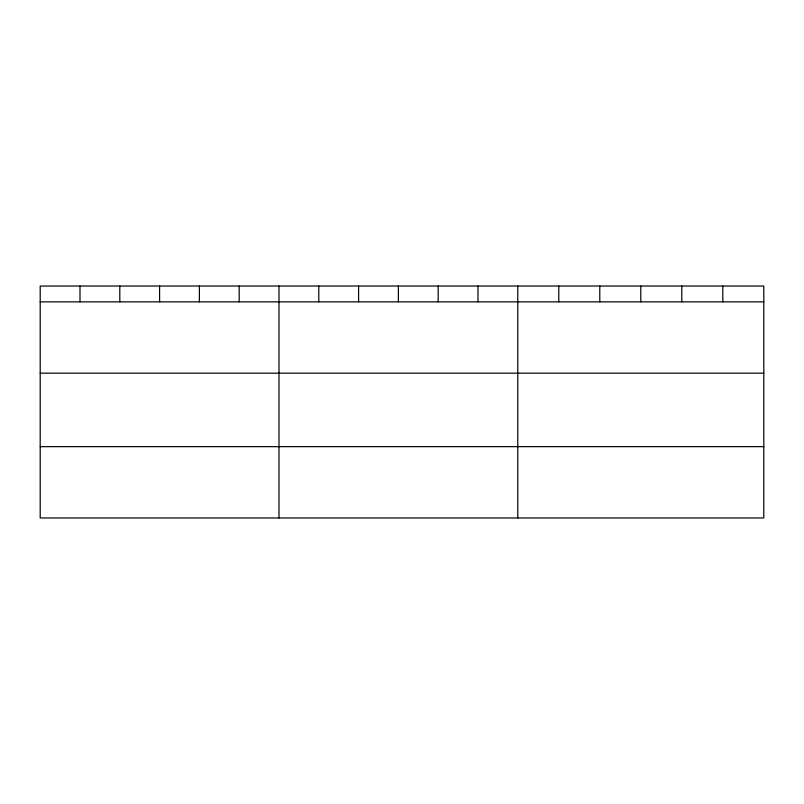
<?xml version="1.0" encoding="UTF-8"?>
<svg xmlns="http://www.w3.org/2000/svg" width="804" height="804" viewBox="0 0 804 804"><rect width="100%" height="100%" fill="white"/><g stroke="black" fill="none" stroke-linecap="round" stroke-linejoin="round"><path stroke-width="1.21" d="M763.8 301.862L763.8 517.967L40.2 517.967L40.2 286.033L763.8 286.033L763.8 301.862L40.2 301.862M40.2 373.177L763.8 373.177M40.2 446.652L763.8 446.652M722.796 286.033L722.796 301.862M681.792 286.033L681.792 301.862M640.788 286.033L640.788 301.862M599.784 286.033L599.784 301.862M558.78 286.033L558.78 301.862M517.776 286.033L517.776 517.967M477.978 286.033L477.978 301.862M438.18 286.033L438.18 301.862M398.382 286.033L398.382 301.862M358.584 286.033L358.584 301.862M318.786 286.033L318.786 301.862M278.988 286.033L278.988 517.967M239.19 286.033L239.19 301.862M199.392 286.033L199.392 301.862M159.594 286.033L159.594 301.862M119.796 286.033L119.796 301.862M79.998 286.033L79.998 301.862"/></g></svg>
